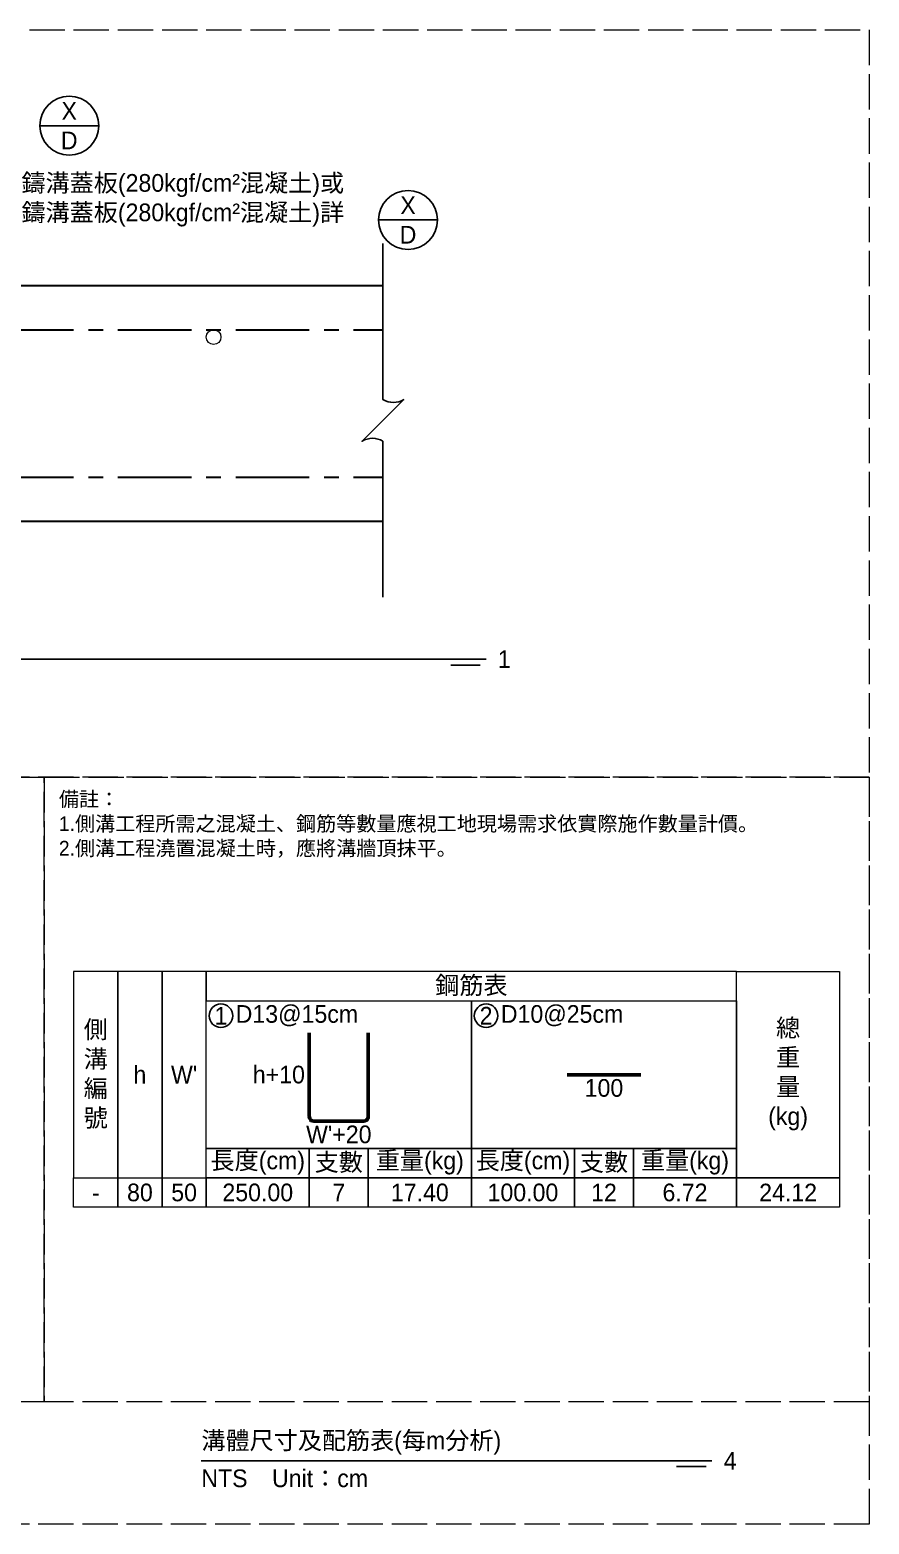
# Model space of a CAD drawing. Extents: x -8520 to 1950, y -2159 to 466.
# Drawn here: x -3225 to -2940, y -1164 to -657 of the extents above; entities that cross this region are included whole.
import ezdxf
from ezdxf import colors
from ezdxf.entities.mleader import LeaderData, LeaderLine
from ezdxf.math import Vec2, Vec3

# ---------------------------------------------------------------- set-up
doc = ezdxf.new("R2010")
doc.units = 0
doc.header["$MEASUREMENT"] = 0
doc.linetypes.add('ACAD_ISO02W100', pattern=[15, 12, -3])
doc.linetypes.add('CENTERX2', pattern=[4, 2.5, -0.5, 0.5, -0.5])
for name, color, linetype, lineweight in [('一、1.基本-圖框', 7, 'Continuous', 20), ('二、1.繪圖-既有設施', 8, 'Continuous', 20), ('二、2.繪圖-施作項目', 181, 'Continuous', 30), ('二、5.繪圖-鋼筋', 60, 'Continuous', 50)]:
    doc.layers.add(name, color=color, linetype=linetype, lineweight=lineweight)
doc.layers.add('一、4.基本-隱藏', color=9, linetype='ACAD_ISO02W100', lineweight=20, plot=False)
doc.layers.add('三、1.文字-說明文字', color=2, linetype='Continuous')
doc.layers.add('三、3.文字-註解文字', color=2, linetype='Continuous')
doc.styles.add('次圖名(詳圖)', font='MS PGothic.ttf', dxfattribs={"height": 6})
doc.styles.add('註解文字(詳圖)', font='MS PGothic.ttf', dxfattribs={"height": 5})

msp = doc.modelspace()

# ---------------------------------------------------------------- linework, layer by layer
at = {"layer": '一、1.基本-圖框'}
for points in [[(-3210, -1046.5), (-3195, -1046.5), (-3195, -976.5), (-3210, -976.5)], [(-3195, -1046.5), (-3180, -1046.5), (-3180, -976.5), (-3195, -976.5)], [(-3180, -1046.5), (-3165, -1046.5), (-3165, -976.5), (-3180, -976.5)], [(-3165, -986.5), (-2985, -986.5), (-2985, -976.5), (-3165, -976.5)], [(-2950, -1046.5), (-2985, -1046.5), (-2985, -976.5), (-2950, -976.5)], [(-3165, -986.5), (-3075, -986.5), (-3075, -1036.5), (-3165, -1036.5)], [(-3075, -986.5), (-2985, -986.5), (-2985, -1036.5), (-3075, -1036.5)], [(-3165, -1036.5), (-3130, -1036.5), (-3130, -1046.5), (-3165, -1046.5)], [(-3130, -1036.5), (-3110, -1036.5), (-3110, -1046.5), (-3130, -1046.5)], [(-3110, -1036.5), (-3075, -1036.5), (-3075, -1046.5), (-3110, -1046.5)], [(-3075, -1036.5), (-3040, -1036.5), (-3040, -1046.5), (-3075, -1046.5)], [(-3040, -1036.5), (-3020, -1036.5), (-3020, -1046.5), (-3040, -1046.5)], [(-3020, -1036.5), (-2985, -1036.5), (-2985, -1046.5), (-3020, -1046.5)], [(-3210, -1046.5), (-3195, -1046.5), (-3195, -1056.5), (-3210, -1056.5)], [(-3195, -1046.5), (-3180, -1046.5), (-3180, -1056.5), (-3195, -1056.5)], [(-3180, -1046.5), (-3165, -1046.5), (-3165, -1056.5), (-3180, -1056.5)], [(-3165, -1046.5), (-3130, -1046.5), (-3130, -1056.5), (-3165, -1056.5)], [(-3130, -1046.5), (-3110, -1046.5), (-3110, -1056.5), (-3130, -1056.5)], [(-3110, -1046.5), (-3075, -1046.5), (-3075, -1056.5), (-3110, -1056.5)], [(-3075, -1046.5), (-3040, -1046.5), (-3040, -1056.5), (-3075, -1056.5)], [(-3040, -1046.5), (-3020, -1046.5), (-3020, -1056.5), (-3040, -1056.5)], [(-3020, -1046.5), (-2985, -1046.5), (-2985, -1056.5), (-3020, -1056.5)], [(-2985, -1046.5), (-2950, -1046.5), (-2950, -1056.5), (-2985, -1056.5)]]:
    msp.add_lwpolyline(points, close=True, dxfattribs=at)
at = {"layer": '一、4.基本-隱藏'}
for points in [[(-3720, -657), (-2940, -657), (-2940, -910.5), (-3720, -910.5)], [(-3720, -657), (-2940, -657), (-2940, -1164), (-3720, -1164)], [(-3470, -910.5), (-3220, -910.5), (-3220, -1122.5), (-3470, -1122.5)], [(-3220, -910.5), (-2940, -910.5), (-2940, -1122.5), (-3220, -1122.5)]]:
    msp.add_lwpolyline(points, close=True, dxfattribs=at)
at = {"layer": '三、3.文字-註解文字'}
for points in [[(-3221.5, -689.5), (-3201.5, -689.5)], [(-3106.5, -721.5), (-3086.5, -721.5)], [(-3590, -870.5), (-3070, -870.5)], [(-3072, -872.5), (-3082, -872.5)], [(-3166.66, -1142.5), (-2993.34, -1142.5)], [(-2995.34, -1144.5), (-3005.34, -1144.5)]]:
    msp.add_lwpolyline(points, dxfattribs=at)
msp.add_lwpolyline([(-3105, -849.5), (-3105, -796.571, 0.2828427), (-3112.071, -796.571), (-3097.929, -782.429, -0.2828427), (-3105, -782.429), (-3105, -729.5)], format="xyb", dxfattribs=at)
for centre, radius in [((-3211.5, -689.5), 10), ((-3096.5, -721.5), 10), ((-3160, -991.5), 4), ((-3070, -991.5), 4)]:
    msp.add_circle(centre, radius, dxfattribs=at)
at = {"layer": '二、1.繪圖-既有設施'}
msp.add_circle((-3162.5, -761.25), 2.5, dxfattribs=at)
at = {"layer": '二、2.繪圖-施作項目'}
for points in [[(-3555, -743.75), (-3105, -743.75)], [(-3555, -823.75), (-3105, -823.75)]]:
    msp.add_lwpolyline(points, dxfattribs=at)
at = {"layer": '二、2.繪圖-施作項目', "linetype": 'CENTERX2', "ltscale": 10}
for points in [[(-3555, -758.75), (-3105, -758.75)], [(-3555, -808.75), (-3105, -808.75)]]:
    msp.add_lwpolyline(points, dxfattribs=at)
at = {"layer": '二、5.繪圖-鋼筋'}
msp.add_lwpolyline([(-3130, -997.25), (-3130, -1025.75, 0.4142136), (-3128.5, -1027.25), (-3111.5, -1027.25, 0.4142136), (-3110, -1025.75), (-3110, -997.25)], format="xyb", dxfattribs=at)
msp.add_lwpolyline([(-3042.5, -1011.5), (-3017.5, -1011.5)], dxfattribs=at)

# ---------------------------------------------------------------- texts
at = {"layer": '一、1.基本-圖框', "char_height": 6, "attachment_point": 5, "style": '註解文字(詳圖)'}
for s, width, insert in [('{\\fMS PGothic|b0|i0|c128|p34;鋼筋表}', 94.24964, (-3075, -981.5)), ('側溝編號', 12.98354, (-3202.5, -1011.5)), ('{\\fMS PGothic|b0|i0|c128|p34;總重量(kg)}', 6, (-2967.5, -1011.5)), ('{\\fMS PGothic|b0|i0|c128|p34;h}', 12.98354, (-3187.5, -1011.5)), ("W'", 22.32258, (-3172.5, -1011.5)), ('{\\fMS PGothic|b0|i0|c128|p34;長度(cm)}', 35.02324, (-3147.5, -1041.5)), ('{\\fMS PGothic|b0|i0|c128|p34;支數}', 19.27354, (-3120, -1041.5)), ('{\\fMS PGothic|b0|i0|c128|p34;重量(kg)}', 30.27214, (-3092.5, -1041.5)), ('{\\fMS PGothic|b0|i0|c128|p34;長度(cm)}', 35.02324, (-3057.5, -1041.5)), ('{\\fMS PGothic|b0|i0|c128|p34;支數}', 19.27354, (-3030, -1041.5)), ('{\\fMS PGothic|b0|i0|c128|p34;重量(kg)}', 30.27214, (-3002.5, -1041.5))]:
    msp.add_mtext_dynamic_manual_height_columns(s, width=width, gutter_width=30, heights=[0], dxfattribs=dict(at, insert=insert))
at = {"layer": '三、1.文字-說明文字', "style": '註解文字(詳圖)'}
for s, width, insert, char_height, attachment_point in [('{\\fMS PGothic|b0|i0|c128|p34;X}', 4.41909, (-3211.5, -684.5), 6, 5), ('{\\fMS PGothic|b0|i0|c128|p34;D}', 12.5857, (-3211.5, -694.5), 6, 5), ('{\\fMS PGothic|b0|i0|c128|p34;X}', 4.41909, (-3096.5, -716.5), 6, 5), ('{\\fMS PGothic|b0|i0|c128|p34;D}', 12.5857, (-3096.5, -726.5), 6, 5), ('{\\fMS PGothic|b0|i0|c128|p34;備註：\\P1.側溝工程所需之混凝土、鋼筋等數量應視工地現場需求依實際施作數量計價。\\P2.側溝工程澆置混凝土時，應將溝牆頂抹平。}', 249.57878, (-3215, -915.5), 5, 1)]:
    msp.add_mtext_dynamic_manual_height_columns(s, width=width, gutter_width=30, heights=[0], dxfattribs=dict(at, insert=insert, char_height=char_height, attachment_point=attachment_point))
at = {"layer": '三、3.文字-註解文字', "char_height": 6}
for s, width, gutter_width, insert, attachment_point, style in [('1', 3, 15, (-3066, -870.5), 4, '次圖名(詳圖)'), ('1', 8.38231, 30, (-3160, -991.5), 5, '註解文字(詳圖)'), ('D13@15cm', 6.06582, 30, (-3155, -991.5), 4, '註解文字(詳圖)'), ('2', 8.38231, 30, (-3070, -991.5), 5, '註解文字(詳圖)'), ('{\\fMS PGothic|b0|i0|c128|p34;D1}0{\\fMS PGothic|b0|i0|c128|p34;@}25{\\fMS PGothic|b0|i0|c128|p34;cm}', 6.06582, 30, (-3065, -991.5), 4, '註解文字(詳圖)'), ('80', 9.06048, 30, (-3187.5, -1051.5), 5, '註解文字(詳圖)'), ('5{\\fMS PGothic|b0|i0|c128|p34;0}', 9.06048, 30, (-3172.5, -1051.5), 5, '註解文字(詳圖)'), ('250.00', 9.06048, 30, (-3147.5, -1051.5), 5, '註解文字(詳圖)'), ('7', 9.06048, 30, (-3120, -1051.5), 5, '註解文字(詳圖)'), ('17.40', 9.06048, 30, (-3092.5, -1051.5), 5, '註解文字(詳圖)'), ('{\\fMS PGothic|b0|i0|c128|p34;100}.00', 9.06048, 30, (-3057.5, -1051.5), 5, '註解文字(詳圖)'), ('12', 9.06048, 30, (-3030, -1051.5), 5, '註解文字(詳圖)'), ('6.72', 9.06048, 30, (-3002.5, -1051.5), 5, '註解文字(詳圖)'), ('24.12', 9.06048, 30, (-2967.5, -1051.5), 5, '註解文字(詳圖)'), ('-', 9.06048, 30, (-3202.5, -1051.5), 5, '註解文字(詳圖)'), ('{\\fMS PGothic|b0|i0|c128|p34;溝體尺寸}及{\\fMS PGothic|b0|i0|c128|p34;配筋表(每m分析)}', 144.80097, 15, (-3166.66, -1136.5), 4, '次圖名(詳圖)'), ('4', 3, 15, (-2989.34, -1142.5), 4, '次圖名(詳圖)'), ('NTS{\\fMS PGothic|b0|i0|c128|p34;^IUnit：cm}', 136.03259, 15, (-3166.66, -1148.5), 4, '次圖名(詳圖)')]:
    msp.add_mtext_dynamic_manual_height_columns(s, width=width, gutter_width=gutter_width, heights=[0], dxfattribs=dict(at, insert=insert, attachment_point=attachment_point, style=style))
at = {"layer": '二、5.繪圖-鋼筋', "char_height": 6, "style": '註解文字(詳圖)'}
for s, width, insert, attachment_point in [('h+10', 8.87231, (-3131.5, -1011.5), 6), ('100', 3.56631, (-3030, -1013), 2), ("{\\fMS PGothic|b0|i0|c128|p34;W}'+2{\\fMS PGothic|b0|i0|c128|p34;0}", 3.56631, (-3120, -1028.75), 2)]:
    msp.add_mtext_dynamic_manual_height_columns(s, width=width, gutter_width=30, heights=[0], dxfattribs=dict(at, insert=insert, attachment_point=attachment_point))

# ---------------------------------------------------------------- leaders
at = {"layer": '三、3.文字-註解文字'}
ml = msp.add_multileader_mtext('Standard', dxfattribs=at)
ml.set_content('{\\fMS PGothic|b0|i0|c128|p34;S1}場鑄溝蓋板(280kgf/cm²混凝土)或\\PS2場鑄溝蓋板(280kgf/cm²混凝土)詳', color=256, style='註解文字(詳圖)')
ml.set_leader_properties(color=256, linetype='ByLayer', lineweight=-1)
ml.build(insert=Vec2(0, 0))
ml.multileader.update_dxf_attribs({"dogleg_length": 5, "arrow_head_size": 6})
ctx = ml.context
ctx.base_point, ctx.char_height, ctx.arrow_head_size, ctx.landing_gap_size, ctx.plane_origin = Vec3(-3248.5, -709.5), 6, 6, 3, Vec3(-3273.5, -789.5)
notes = []
notes.append((ctx, [(0, (1, 1, 0), (-3253.5, -709.5), (1, 0), 5, [(0, [(-3273.5, -789.5)], 0, [])])]))
ctx.mtext.insert, ctx.mtext.flow_direction = Vec3(-3245.5, -705.92), 5
for ctx, leaders in notes:
    for number, flags, end, landing, length, lines in leaders:
        leader = LeaderData()
        leader.index, (leader.has_last_leader_line, leader.has_dogleg_vector, leader.attachment_direction) = number, flags
        leader.last_leader_point, leader.dogleg_vector, leader.dogleg_length = Vec3(end), Vec3(landing), length
        for number, points, colour, breaks in lines:
            line = LeaderLine()
            line.index, line.vertices, line.color, line.breaks = number, Vec3.list(points), colors.encode_raw_color(colour), breaks
            leader.lines.append(line)
        ctx.leaders.append(leader)

doc.saveas('drawing.dxf')
